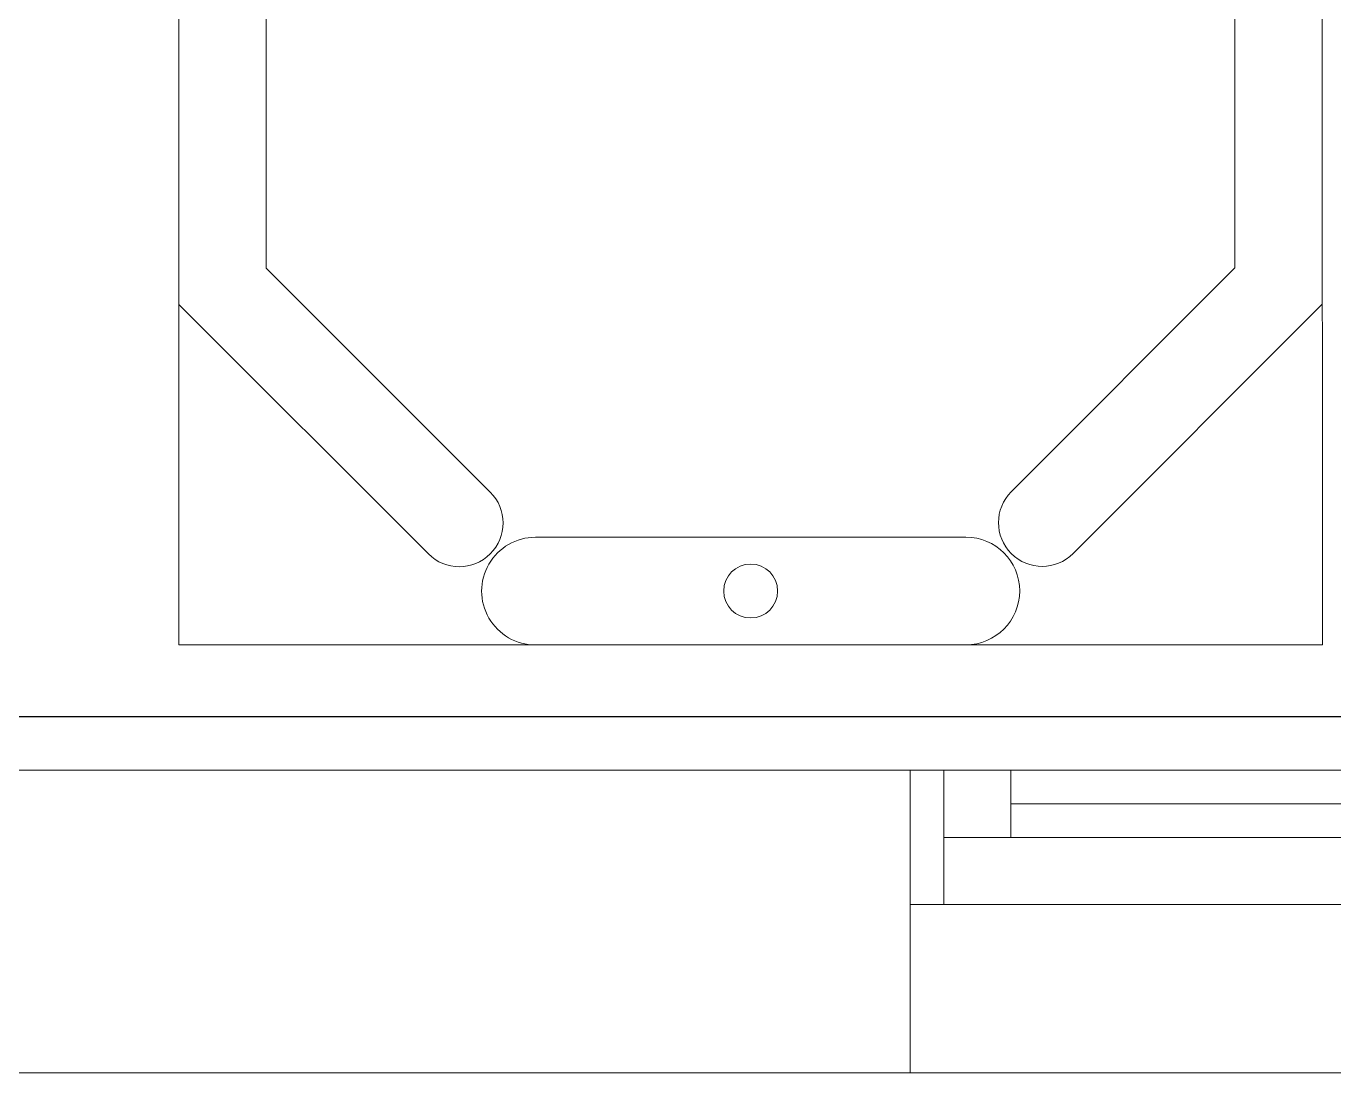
# Model space of a CAD drawing. Header units: metres. Extents: x -18745 to 220762, y -1579758 to -1356048.
# Drawn here: x 145995 to 146967, y -1411753 to -1410975 of the extents above; entities that cross this region are included whole.
import ezdxf

# ---------------------------------------------------------------- set-up
doc = ezdxf.new("R2010")
doc.units = ezdxf.units.M
doc.layers.get('0').update_dxf_attribs({"lineweight": 0})
for name, color, linetype, lineweight in [('A-100 - Copy$0$Aluminum', 8, 'Continuous', 0), ('A-100 - Copy$0$Medical Equipment and Furniture', 8, 'Continuous', 0), ('A-100 - Copy$0$Medical Equipment and Furniture1', 8, 'Continuous', 5), ('A-100 - Copy$0$Proj', 8, 'Continuous', 0), ('A-100 - Copy$0$Walls', 8, 'Continuous', 0)]:
    doc.layers.add(name, color=color, linetype=linetype, lineweight=lineweight)
doc.layers.add('A-100 - Copy$0$axes', color=8, linetype='Continuous')

# ---------------------------------------------------------------- blocks, each defined once
blk = doc.blocks.new('*X134')
for p, q in [((5, 3), (5, 3)), ((5, 3), (5, 3)), ((5, 3), (5, 3)), ((5, 3), (5, 3)), ((5, 3), (5, 3)), ((5, 3), (5, 3)), ((5, 3), (5, 3)), ((5, 3), (5, 3)), ((5, 3), (5, 3)), ((5, 3), (5, 3)), ((5, 3), (5, 3)), ((5, 3), (5, 3)), ((5, 3), (5, 3)), ((5, 3), (5, 3)), ((5, 3), (5, 3)), ((5, 3), (5, 3)), ((5, 3), (5, 3)), ((5, 3), (5, 3)), ((5, 3), (5, 3)), ((5, 3), (5, 3)), ((5, 3), (5, 3)), ((5, 3), (5, 3)), ((5, 3), (5, 3)), ((5, 3), (5, 3)), ((5, 3), (5, 3)), ((5, 3), (5, 3)), ((5, 3), (5, 3)), ((5, 3), (5, 3)), ((5, 3), (5, 3)), ((5, 3), (5, 3)), ((5, 3), (5, 3)), ((5, 3), (5, 3)), ((5, 3), (5, 3)), ((5, 3), (5, 3)), ((5, 3), (5, 3)), ((5, 3), (5, 3)), ((5, 3), (5, 3)), ((5, 3), (5, 3)), ((5, 3), (5, 3)), ((5, 3), (5, 3)), ((5, 3), (5, 3)), ((5, 3), (5, 3)), ((5, 3), (5, 3)), ((5, 3), (5, 3)), ((5, 3), (5, 3)), ((5, 3), (5, 3)), ((5, 3), (5, 3)), ((5, 3), (5, 3)), ((5, 3), (5, 3)), ((5, 3), (5, 3)), ((5, 3), (5, 3)), ((5, 3), (5, 3)), ((5, 3), (5, 3)), ((5, 3), (5, 3)), ((5, 3), (5, 3)), ((5, 3), (5, 3)), ((5, 3), (5, 3)), ((5, 3), (5, 3)), ((5, 3), (5, 3)), ((5, 3), (5, 3)), ((5, 3), (5, 3)), ((5, 3), (5, 3)), ((5, 3), (5, 3)), ((5, 3), (5, 3)), ((5, 3), (5, 3)), ((5, 3), (5, 3)), ((6, 3), (5, 3)), ((5, 3), (5, 3)), ((6, 3), (5, 3)), ((5, 3), (5, 3)), ((6, 3), (5, 3)), ((5, 3), (5, 3)), ((6, 3), (5, 3)), ((5, 3), (5, 3)), ((5, 3), (5, 3)), ((5, 3), (5, 3)), ((5, 3), (5, 3)), ((5, 3), (5, 3)), ((5, 3), (5, 3)), ((5, 3), (5, 3)), ((5, 3), (5, 3)), ((5, 3), (5, 3)), ((5, 3), (5, 3)), ((5, 3), (5, 3)), ((5, 3), (5, 3)), ((5, 3), (5, 3)), ((5, 3), (5, 3)), ((5, 3), (5, 3)), ((5, 3), (5, 3)), ((5, 3), (5, 3)), ((5, 3), (5, 3)), ((5, 3), (5, 3)), ((5, 3), (5, 3)), ((5, 3), (5, 3)), ((5, 3), (5, 3)), ((5, 3), (5, 3)), ((6, 3), (6, 3)), ((6, 3), (6, 3)), ((6, 3), (6, 3)), ((6, 3), (6, 3)), ((6, 3), (6, 3)), ((6, 3), (6, 3)), ((6, 3), (6, 3)), ((6, 3), (6, 3)), ((6, 3), (6, 3)), ((6, 3), (6, 3)), ((6, 3), (6, 3)), ((6, 3), (6, 3)), ((6, 3), (6, 3)), ((6, 3), (6, 3)), ((6, 3), (6, 3)), ((6, 3), (6, 3)), ((6, 3), (6, 3)), ((6, 3), (6, 3)), ((6, 3), (6, 3)), ((6, 3), (6, 3)), ((6, 3), (6, 3)), ((6, 3), (6, 3)), ((6, 3), (6, 3)), ((6, 3), (6, 3)), ((6, 3), (6, 3)), ((6, 3), (6, 3)), ((6, 3), (6, 3)), ((6, 3), (6, 3)), ((6, 3), (6, 3)), ((6, 3), (6, 3)), ((6, 3), (6, 3)), ((6, 3), (6, 3)), ((6, 3), (6, 3)), ((6, 3), (6, 3)), ((6, 3), (6, 3)), ((6, 3), (6, 3)), ((6, 3), (6, 3)), ((6, 3), (6, 3)), ((6, 3), (6, 3)), ((6, 3), (6, 3)), ((6, 3), (6, 3)), ((6, 3), (6, 3)), ((6, 3), (6, 3)), ((6, 3), (6, 3)), ((6, 3), (6, 3)), ((6, 3), (6, 3)), ((6, 3), (6, 3)), ((6, 3), (6, 3)), ((6, 3), (6, 3)), ((6, 3), (6, 3)), ((6, 3), (6, 3)), ((6, 3), (6, 3)), ((6, 3), (6, 3)), ((6, 3), (6, 3)), ((6, 3), (6, 3)), ((6, 3), (6, 3)), ((6, 3), (6, 3)), ((6, 3), (6, 3)), ((6, 3), (6, 3)), ((6, 3), (6, 3)), ((6, 3), (6, 3)), ((6, 3), (6, 3)), ((6, 3), (6, 3)), ((6, 3), (6, 3)), ((6, 3), (6, 3)), ((6, 3), (6, 3)), ((6, 3), (6, 3)), ((6, 3), (6, 3)), ((6, 3), (6, 3)), ((6, 3), (6, 3)), ((6, 3), (6, 3)), ((6, 3), (6, 3)), ((6, 3), (6, 3)), ((6, 3), (6, 3)), ((6, 3), (6, 3)), ((6, 3), (6, 3)), ((6, 3), (6, 3)), ((6, 3), (6, 3)), ((6, 3), (6, 3)), ((6, 3), (6, 3)), ((6, 3), (6, 3)), ((6, 3), (6, 3)), ((6, 3), (6, 3)), ((6, 3), (6, 3)), ((6, 3), (6, 3)), ((6, 3), (6, 3)), ((6, 3), (6, 3)), ((6, 3), (6, 3)), ((6, 3), (6, 3)), ((6, 3), (6, 3)), ((6, 3), (6, 3)), ((6, 3), (6, 3)), ((6, 3), (6, 3)), ((6, 3), (6, 3)), ((6, 3), (6, 3)), ((6, 3), (6, 3)), ((6, 3), (6, 3)), ((6, 3), (6, 3)), ((6, 3), (6, 3)), ((6, 3), (6, 3)), ((6, 3), (6, 3)), ((6, 3), (6, 3)), ((6, 3), (6, 3)), ((6, 3), (6, 3)), ((6, 3), (6, 3)), ((6, 3), (6, 3)), ((6, 3), (6, 3)), ((6, 3), (6, 3)), ((6, 3), (6, 3)), ((6, 3), (6, 3)), ((6, 3), (6, 3)), ((6, 3), (6, 3)), ((6, 3), (6, 3)), ((6, 3), (6, 3)), ((6, 3), (6, 3)), ((6, 3), (6, 3)), ((6, 3), (6, 3)), ((6, 3), (6, 3)), ((6, 3), (6, 3)), ((6, 3), (6, 3)), ((6, 3), (6, 3)), ((6, 3), (6, 3)), ((6, 3), (6, 3)), ((6, 3), (6, 3)), ((6, 3), (6, 3)), ((6, 3), (6, 3)), ((6, 3), (6, 3)), ((6, 3), (6, 3)), ((6, 3), (6, 3)), ((6, 3), (6, 3)), ((6, 3), (6, 3)), ((6, 3), (6, 3)), ((6, 3), (6, 3)), ((6, 3), (6, 3)), ((6, 3), (6, 3)), ((6, 3), (6, 3)), ((6, 3), (6, 3)), ((6, 3), (6, 3)), ((6, 3), (6, 3)), ((6, 3), (6, 3)), ((6, 3), (6, 3)), ((6, 3), (6, 3)), ((6, 3), (6, 3)), ((6, 3), (6, 3)), ((6, 3), (6, 3)), ((6, 3), (6, 3)), ((6, 3), (6, 3)), ((6, 3), (6, 3)), ((6, 3), (6, 3)), ((6, 3), (6, 3)), ((6, 3), (6, 3)), ((6, 3), (6, 3)), ((6, 3), (6, 3)), ((6, 3), (6, 3)), ((6, 3), (6, 3)), ((6, 3), (6, 3)), ((6, 3), (6, 3)), ((6, 3), (6, 3)), ((6, 3), (6, 3)), ((6, 3), (6, 3)), ((6, 3), (6, 3)), ((6, 3), (6, 3)), ((6, 3), (6, 3)), ((6, 3), (6, 3)), ((6, 3), (6, 3)), ((6, 3), (6, 3)), ((6, 3), (6, 3)), ((6, 3), (6, 3)), ((6, 3), (6, 3)), ((6, 3), (6, 3)), ((6, 3), (6, 3)), ((6, 3), (6, 3)), ((6, 3), (6, 3)), ((6, 3), (6, 3)), ((6, 3), (6, 3)), ((6, 3), (6, 3)), ((6, 3), (6, 3)), ((6, 3), (6, 3)), ((6, 3), (6, 3)), ((6, 3), (6, 3)), ((6, 3), (6, 3)), ((6, 3), (6, 3)), ((6, 3), (6, 3)), ((6, 3), (6, 3)), ((6, 3), (6, 3)), ((6, 3), (6, 3)), ((6, 3), (6, 3)), ((6, 3), (6, 3)), ((6, 3), (6, 3)), ((6, 3), (6, 3)), ((6, 3), (6, 3)), ((6, 3), (6, 3)), ((6, 3), (6, 3)), ((6, 3), (6, 3)), ((6, 3), (6, 3)), ((6, 3), (6, 3)), ((6, 3), (6, 3)), ((6, 3), (6, 3)), ((6, 3), (6, 3)), ((6, 3), (6, 3)), ((6, 3), (6, 3)), ((6, 3), (6, 3)), ((6, 3), (6, 3)), ((6, 3), (6, 3)), ((6, 3), (5, 3)), ((6, 3), (5, 3)), ((6, 3), (5, 3)), ((6, 3), (5, 3)), ((6, 3), (5, 3)), ((6, 3), (6, 3)), ((6, 3), (6, 3)), ((6, 3), (6, 3)), ((6, 3), (6, 3)), ((6, 3), (6, 3)), ((6, 3), (6, 3)), ((6, 3), (6, 3)), ((6, 3), (6, 3)), ((6, 3), (6, 3)), ((6, 3), (6, 3)), ((6, 3), (6, 3)), ((6, 3), (6, 3)), ((6, 3), (6, 3)), ((6, 3), (6, 3)), ((6, 3), (6, 3)), ((6, 3), (6, 3)), ((6, 3), (6, 3)), ((6, 3), (6, 3)), ((6, 3), (6, 3)), ((6, 3), (6, 3)), ((6, 3), (6, 3)), ((6, 3), (6, 3)), ((6, 3), (6, 3)), ((6, 3), (6, 3)), ((6, 3), (6, 3)), ((6, 3), (6, 3)), ((6, 3), (6, 3)), ((6, 3), (6, 3)), ((6, 3), (6, 3)), ((6, 3), (6, 3)), ((6, 3), (6, 3)), ((6, 3), (6, 3)), ((6, 3), (6, 3)), ((6, 3), (6, 3)), ((6, 3), (6, 3)), ((6, 3), (6, 3)), ((6, 3), (6, 3)), ((6, 3), (6, 3)), ((6, 3), (6, 3)), ((6, 3), (6, 3)), ((6, 3), (6, 3)), ((6, 3), (6, 3)), ((6, 3), (6, 3)), ((6, 3), (6, 3)), ((6, 3), (6, 3)), ((6, 3), (6, 3)), ((6, 3), (6, 3)), ((6, 3), (6, 3)), ((6, 3), (6, 3)), ((6, 3), (6, 3)), ((6, 3), (6, 3)), ((6, 3), (6, 3)), ((6, 3), (6, 3)), ((6, 3), (6, 3)), ((6, 3), (6, 3)), ((6, 3), (6, 3)), ((6, 3), (6, 3)), ((6, 3), (6, 3)), ((6, 3), (6, 3)), ((6, 3), (6, 3)), ((6, 3), (6, 3)), ((6, 3), (6, 3)), ((6, 3), (6, 3)), ((6, 3), (6, 3)), ((6, 3), (6, 3)), ((6, 3), (6, 3)), ((6, 3), (6, 3)), ((6, 3), (6, 3)), ((6, 3), (6, 3)), ((6, 3), (6, 3)), ((6, 3), (6, 3)), ((6, 3), (6, 3)), ((6, 3), (6, 3)), ((6, 3), (6, 3)), ((6, 3), (6, 3)), ((6, 3), (6, 3)), ((6, 3), (6, 3)), ((6, 3), (6, 3)), ((6, 3), (6, 3)), ((6, 3), (6, 3)), ((6, 3), (6, 3)), ((6, 3), (6, 3)), ((6, 3), (6, 3)), ((6, 3), (6, 3)), ((6, 3), (6, 3)), ((6, 3), (6, 3)), ((6, 3), (6, 3)), ((6, 3), (6, 3)), ((6, 3), (6, 3)), ((6, 3), (6, 3)), ((6, 3), (6, 3)), ((6, 3), (6, 3)), ((6, 3), (6, 3)), ((6, 3), (6, 3)), ((6, 3), (6, 3)), ((6, 3), (6, 3)), ((6, 3), (6, 3)), ((6, 3), (6, 3)), ((6, 3), (6, 3)), ((6, 3), (6, 3)), ((6, 3), (6, 3)), ((6, 3), (6, 3)), ((6, 3), (6, 3)), ((6, 3), (6, 3)), ((6, 3), (6, 3)), ((6, 3), (6, 3)), ((6, 3), (6, 3)), ((6, 3), (6, 3)), ((6, 3), (6, 3)), ((6, 3), (6, 3)), ((6, 3), (6, 3)), ((6, 3), (6, 3)), ((6, 3), (6, 3)), ((6, 3), (6, 3)), ((6, 3), (6, 3)), ((6, 3), (6, 3)), ((6, 3), (6, 3)), ((6, 3), (6, 3)), ((6, 3), (6, 3)), ((6, 3), (6, 3)), ((6, 3), (6, 3)), ((6, 3), (6, 3)), ((6, 3), (6, 3)), ((6, 3), (6, 3)), ((6, 3), (6, 3)), ((6, 3), (6, 3)), ((6, 3), (6, 3)), ((6, 3), (6, 3)), ((6, 3), (6, 3)), ((6, 3), (6, 3)), ((6, 3), (6, 3)), ((6, 3), (6, 3)), ((6, 3), (6, 3)), ((6, 3), (6, 3)), ((6, 3), (6, 3)), ((6, 3), (6, 3)), ((6, 3), (6, 3)), ((6, 3), (6, 3)), ((6, 3), (6, 3)), ((6, 3), (6, 3)), ((6, 3), (6, 3)), ((6, 3), (6, 3)), ((6, 3), (6, 3)), ((6, 3), (6, 3)), ((6, 3), (6, 3)), ((6, 3), (6, 3)), ((6, 3), (6, 3)), ((6, 3), (6, 3)), ((6, 3), (6, 3)), ((6, 3), (6, 3)), ((6, 3), (6, 3)), ((6, 3), (6, 3)), ((6, 3), (6, 3)), ((6, 3), (6, 3)), ((6, 3), (6, 3)), ((6, 3), (6, 3)), ((6, 3), (6, 3)), ((6, 3), (6, 3)), ((6, 3), (6, 3)), ((6, 3), (6, 3)), ((6, 3), (6, 3)), ((6, 3), (6, 3)), ((6, 3), (6, 3)), ((6, 3), (6, 3)), ((6, 3), (6, 3)), ((6, 3), (6, 3)), ((6, 3), (6, 3)), ((6, 3), (6, 3)), ((6, 3), (6, 3)), ((6, 3), (6, 3)), ((6, 3), (6, 3)), ((6, 3), (6, 3)), ((6, 3), (6, 3)), ((6, 3), (6, 3)), ((6, 3), (6, 3)), ((6, 3), (6, 3)), ((6, 3), (6, 3)), ((6, 3), (6, 3)), ((6, 3), (6, 3)), ((6, 3), (6, 3)), ((6, 3), (6, 3)), ((6, 3), (6, 3)), ((6, 3), (6, 3)), ((6, 3), (6, 3)), ((6, 3), (6, 3)), ((6, 3), (6, 3)), ((6, 3), (6, 3)), ((6, 3), (6, 3)), ((6, 3), (6, 3)), ((6, 3), (6, 3)), ((6, 3), (6, 3)), ((6, 3), (6, 3)), ((6, 3), (6, 3)), ((6, 3), (6, 3)), ((6, 3), (6, 3)), ((6, 3), (6, 3)), ((6, 3), (6, 3)), ((6, 3), (6, 3)), ((6, 3), (6, 3)), ((6, 3), (6, 3)), ((6, 3), (6, 3)), ((6, 3), (6, 3)), ((6, 3), (6, 3)), ((6, 3), (6, 3)), ((6, 3), (6, 3)), ((6, 3), (6, 3)), ((6, 3), (6, 3)), ((6, 3), (6, 3)), ((6, 3), (6, 3)), ((6, 3), (6, 3)), ((6, 3), (6, 3)), ((6, 3), (6, 3)), ((6, 3), (6, 3)), ((6, 3), (6, 3)), ((6, 3), (6, 3)), ((6, 3), (6, 3)), ((6, 3), (6, 3)), ((6, 3), (6, 3)), ((6, 3), (6, 3)), ((6, 3), (6, 3)), ((6, 3), (6, 3)), ((6, 3), (6, 3)), ((6, 3), (6, 3)), ((6, 3), (6, 3)), ((6, 3), (6, 3)), ((6, 3), (6, 3)), ((6, 3), (6, 3)), ((6, 3), (6, 3)), ((6, 3), (6, 3)), ((6, 3), (6, 3)), ((6, 3), (6, 3)), ((6, 3), (6, 3)), ((6, 3), (6, 3)), ((6, 3), (6, 3)), ((6, 3), (6, 3)), ((6, 3), (6, 3)), ((6, 3), (6, 3)), ((6, 3), (6, 3)), ((6, 3), (6, 3)), ((6, 3), (6, 3)), ((6, 3), (6, 3)), ((6, 3), (6, 3)), ((6, 3), (6, 3)), ((6, 3), (6, 3)), ((6, 3), (6, 3)), ((6, 3), (6, 3)), ((6, 3), (6, 3)), ((6, 3), (6, 3)), ((6, 3), (6, 3)), ((6, 3), (6, 3)), ((6, 3), (6, 3)), ((6, 3), (6, 3)), ((6, 3), (6, 3)), ((6, 3), (6, 3)), ((6, 3), (6, 3)), ((6, 3), (6, 3)), ((6, 3), (6, 3)), ((6, 3), (6, 3)), ((6, 3), (6, 3)), ((6, 3), (6, 3)), ((6, 3), (6, 3)), ((6, 3), (6, 3)), ((6, 3), (6, 3)), ((6, 3), (6, 3)), ((6, 3), (6, 3)), ((6, 3), (6, 3)), ((6, 3), (6, 3)), ((6, 3), (6, 3)), ((6, 3), (6, 3)), ((6, 3), (6, 3)), ((6, 3), (6, 3)), ((6, 3), (6, 3)), ((6, 3), (6, 3)), ((6, 3), (6, 3)), ((6, 3), (6, 3)), ((6, 3), (6, 3)), ((6, 3), (6, 3)), ((6, 3), (6, 3)), ((6, 3), (6, 3)), ((6, 3), (6, 3)), ((6, 3), (6, 3)), ((6, 3), (6, 3)), ((6, 3), (6, 3)), ((6, 3), (6, 3)), ((6, 3), (6, 3)), ((6, 3), (6, 3)), ((6, 3), (6, 3)), ((6, 3), (6, 3)), ((6, 3), (6, 3)), ((6, 3), (6, 3)), ((6, 3), (6, 3)), ((6, 3), (6, 3)), ((6, 3), (6, 3)), ((6, 3), (6, 3)), ((6, 3), (6, 3)), ((6, 3), (6, 3)), ((6, 3), (6, 3)), ((6, 3), (6, 3)), ((6, 3), (6, 3)), ((6, 3), (6, 3)), ((6, 3), (6, 3)), ((6, 3), (6, 3)), ((6, 3), (6, 3)), ((6, 3), (6, 3)), ((6, 3), (6, 3)), ((6, 3), (6, 3)), ((6, 3), (6, 3)), ((6, 3), (6, 3)), ((6, 3), (6, 3)), ((6, 3), (6, 3)), ((6, 3), (6, 3)), ((6, 3), (6, 3)), ((6, 3), (6, 3)), ((6, 3), (6, 3)), ((6, 3), (6, 3)), ((6, 3), (6, 3)), ((6, 3), (6, 3))]:
    blk.add_line(p, q)
blk = doc.blocks.new('*X135')
for p, q in [((13, 1), (13, 1)), ((13, 1), (13, 1)), ((13, 1), (13, 1)), ((13, 1), (13, 1)), ((13, 1), (13, 1)), ((13, 1), (13, 1)), ((13, 1), (13, 1)), ((13, 1), (13, 1)), ((13, 1), (13, 1)), ((13, 1), (13, 1)), ((13, 1), (13, 1)), ((13, 1), (13, 1)), ((13, 1), (13, 1)), ((13, 1), (13, 1)), ((13, 1), (13, 1)), ((13, 1), (14, 1)), ((13, 1), (14, 1)), ((13, 1), (14, 1)), ((13, 1), (13, 1)), ((13, 1), (13, 1)), ((13, 1), (13, 1)), ((13, 1), (13, 1)), ((13, 1), (13, 1)), ((13, 1), (13, 1)), ((13, 1), (13, 1)), ((13, 1), (13, 1)), ((13, 1), (13, 1)), ((13, 1), (13, 1)), ((13, 1), (13, 1)), ((13, 1), (13, 1)), ((13, 1), (13, 1)), ((13, 1), (13, 1)), ((13, 1), (13, 1)), ((13, 1), (13, 1)), ((13, 1), (13, 1)), ((13, 1), (13, 1)), ((13, 1), (13, 1)), ((13, 1), (13, 1)), ((13, 1), (13, 1)), ((13, 1), (13, 1)), ((13, 1), (13, 1)), ((13, 1), (13, 1)), ((13, 1), (13, 1)), ((13, 1), (13, 1)), ((13, 1), (13, 1)), ((13, 1), (13, 1)), ((13, 1), (13, 1)), ((13, 1), (13, 1)), ((13, 1), (13, 1)), ((13, 1), (13, 1)), ((13, 1), (13, 1)), ((13, 1), (13, 1)), ((13, 1), (13, 1)), ((13, 1), (13, 1)), ((13, 1), (13, 1)), ((13, 1), (13, 1)), ((13, 1), (13, 1)), ((13, 1), (13, 1)), ((13, 1), (13, 1)), ((13, 1), (13, 1)), ((13, 1), (13, 1)), ((13, 1), (13, 1)), ((13, 1), (13, 1)), ((13, 1), (13, 1)), ((13, 1), (13, 1)), ((13, 1), (13, 1)), ((13, 1), (13, 1)), ((13, 1), (13, 1)), ((13, 1), (13, 1)), ((13, 1), (13, 1)), ((13, 1), (13, 1)), ((13, 1), (13, 1)), ((13, 1), (13, 1)), ((13, 1), (13, 1)), ((13, 1), (13, 1)), ((13, 1), (13, 1)), ((13, 1), (13, 1)), ((13, 1), (13, 1)), ((13, 1), (13, 1)), ((13, 1), (13, 1)), ((13, 1), (13, 1)), ((13, 1), (13, 1)), ((13, 1), (13, 1)), ((13, 1), (13, 1)), ((13, 1), (13, 1)), ((13, 1), (13, 1)), ((13, 1), (13, 1)), ((13, 1), (13, 1)), ((13, 1), (13, 1)), ((13, 1), (13, 1)), ((13, 1), (13, 1)), ((13, 1), (13, 1)), ((13, 1), (13, 1)), ((13, 1), (13, 1)), ((13, 1), (13, 1)), ((13, 1), (13, 1)), ((13, 1), (13, 1)), ((13, 1), (13, 1)), ((13, 1), (13, 1)), ((13, 1), (13, 1)), ((13, 1), (13, 1)), ((13, 1), (13, 1)), ((13, 1), (13, 1)), ((13, 1), (13, 1)), ((13, 1), (13, 1)), ((13, 1), (13, 1)), ((13, 1), (13, 1)), ((13, 1), (13, 1)), ((13, 1), (13, 1)), ((13, 1), (13, 1)), ((13, 1), (13, 1)), ((13, 1), (13, 1)), ((13, 1), (13, 1)), ((13, 1), (13, 1)), ((13, 1), (13, 1)), ((13, 1), (13, 1)), ((13, 1), (13, 1)), ((13, 1), (13, 1)), ((13, 1), (13, 1)), ((13, 1), (13, 1)), ((13, 1), (13, 1)), ((13, 1), (13, 1)), ((13, 1), (13, 1)), ((13, 1), (14, 1)), ((13, 0), (13, 0)), ((13, 0), (13, 0)), ((13, 0), (13, 0)), ((13, 0), (13, 0)), ((13, 0), (13, 0)), ((13, 0), (13, 0)), ((13, 0), (13, 0)), ((13, 0), (13, 0)), ((13, 0), (13, 0)), ((13, 0), (13, 0)), ((13, 0), (13, 0)), ((13, 0), (13, 0)), ((13, 0), (13, 0)), ((13, 0), (13, 0)), ((13, 0), (13, 0)), ((13, 0), (13, 0)), ((13, 0), (13, 0)), ((13, 0), (13, 0)), ((13, 0), (13, 0)), ((13, 0), (13, 0)), ((13, 0), (13, 0)), ((13, 0), (13, 0)), ((13, 0), (13, 0)), ((13, 0), (13, 0)), ((13, 0), (13, 0)), ((13, 0), (13, 0)), ((13, 0), (13, 0)), ((13, 0), (13, 0)), ((13, 0), (13, 0)), ((13, 0), (13, 0)), ((13, 0), (13, 0)), ((13, 0), (13, 0)), ((13, 0), (13, 0)), ((13, 0), (13, 0)), ((13, 0), (13, 0)), ((13, 0), (13, 0)), ((13, 0), (13, 0)), ((13, 0), (13, 0)), ((13, 0), (13, 0)), ((13, 0), (13, 0)), ((13, 0), (13, 0)), ((13, 0), (13, 0)), ((13, 0), (13, 0)), ((13, 0), (13, 0)), ((13, 0), (13, 0)), ((13, 0), (13, 0)), ((13, 0), (13, 0)), ((13, 0), (13, 0)), ((13, 0), (14, 0)), ((13, 0), (14, 0)), ((13, 0), (13, 0)), ((13, 0), (14, 0)), ((14, 1), (14, 1)), ((14, 1), (14, 1)), ((14, 1), (14, 1)), ((14, 1), (14, 1)), ((14, 1), (14, 1)), ((14, 1), (14, 1)), ((14, 1), (14, 1)), ((14, 1), (14, 1)), ((14, 1), (14, 1)), ((14, 1), (14, 1)), ((14, 1), (14, 1)), ((14, 1), (14, 1)), ((14, 1), (14, 1)), ((14, 1), (14, 1)), ((14, 1), (14, 1)), ((14, 1), (14, 1)), ((14, 1), (14, 1)), ((14, 1), (14, 1)), ((14, 1), (14, 1)), ((14, 1), (14, 1)), ((14, 1), (14, 1)), ((14, 1), (14, 1)), ((14, 1), (14, 1)), ((14, 1), (14, 1)), ((14, 1), (14, 1)), ((14, 1), (14, 1)), ((14, 1), (14, 1)), ((14, 1), (14, 1)), ((14, 1), (14, 1)), ((14, 1), (14, 1)), ((14, 1), (14, 1)), ((14, 1), (14, 1)), ((14, 1), (14, 1)), ((14, 1), (14, 1)), ((14, 1), (14, 1)), ((14, 1), (14, 1)), ((14, 1), (14, 1)), ((14, 1), (14, 1)), ((14, 1), (14, 1)), ((14, 1), (14, 1)), ((14, 1), (14, 1)), ((14, 1), (14, 1)), ((14, 1), (14, 1)), ((14, 1), (14, 1)), ((14, 1), (14, 1)), ((14, 1), (14, 1)), ((14, 1), (14, 1)), ((14, 1), (14, 1)), ((14, 1), (14, 1)), ((14, 1), (14, 1)), ((14, 1), (14, 1)), ((14, 1), (14, 1)), ((14, 1), (14, 1)), ((14, 1), (14, 1)), ((14, 1), (14, 1)), ((14, 1), (14, 1)), ((14, 1), (14, 1)), ((14, 1), (14, 1)), ((14, 1), (14, 1)), ((14, 1), (14, 1)), ((14, 1), (14, 1)), ((14, 1), (14, 1)), ((14, 1), (14, 1)), ((14, 1), (14, 1)), ((14, 1), (14, 1)), ((14, 1), (14, 1)), ((14, 1), (14, 1)), ((14, 1), (14, 1)), ((14, 1), (14, 1)), ((14, 1), (14, 1)), ((14, 1), (14, 1)), ((14, 1), (14, 1)), ((14, 1), (14, 1)), ((14, 1), (14, 1)), ((14, 1), (14, 1)), ((14, 1), (14, 1)), ((14, 1), (14, 1)), ((14, 1), (14, 1)), ((14, 1), (14, 1)), ((14, 1), (14, 1)), ((14, 1), (14, 1)), ((14, 1), (14, 1)), ((14, 1), (14, 1)), ((14, 1), (14, 1)), ((14, 1), (14, 1)), ((14, 1), (14, 1)), ((14, 1), (14, 1)), ((14, 1), (14, 1)), ((14, 1), (14, 1)), ((14, 1), (14, 1)), ((14, 1), (14, 1)), ((14, 1), (14, 1)), ((14, 1), (14, 1)), ((14, 1), (14, 1)), ((14, 0), (14, 0)), ((14, 0), (14, 0)), ((14, 0), (14, 0)), ((14, 0), (14, 0)), ((14, 0), (14, 0)), ((14, 0), (14, 0)), ((14, 0), (14, 0)), ((14, 0), (14, 0)), ((14, 0), (14, 0)), ((14, 0), (14, 0)), ((14, 0), (14, 0)), ((14, 0), (14, 0)), ((14, 0), (14, 0)), ((14, 0), (14, 0)), ((14, 0), (14, 0)), ((14, 0), (14, 0)), ((14, 0), (14, 0)), ((14, 0), (14, 0)), ((14, 0), (14, 0)), ((14, 0), (14, 0)), ((14, 0), (14, 0)), ((14, 0), (14, 0)), ((14, 0), (14, 0)), ((14, 0), (14, 0)), ((14, 0), (14, 0)), ((14, 0), (14, 0)), ((14, 0), (14, 0)), ((14, 0), (14, 0)), ((14, 0), (14, 0)), ((14, 0), (14, 0)), ((14, 0), (14, 0)), ((14, 0), (14, 0)), ((14, 0), (14, 0)), ((14, 0), (14, 0)), ((14, 0), (14, 0)), ((14, 0), (14, 0)), ((14, 0), (14, 0)), ((14, 0), (14, 0)), ((14, 0), (14, 0)), ((14, 0), (14, 0)), ((14, 0), (14, 0)), ((14, 0), (14, 0)), ((14, 0), (14, 0)), ((14, 0), (14, 0)), ((14, 0), (14, 0)), ((14, 0), (14, 0)), ((14, 0), (14, 0)), ((14, 0), (14, 0)), ((13, 0), (13, 0)), ((13, 0), (14, 0)), ((13, 0), (13, 0)), ((13, 0), (14, 0)), ((13, 0), (13, 0)), ((13, 0), (14, 0)), ((13, 0), (13, 0)), ((13, 0), (13, 0)), ((13, 0), (13, 0)), ((13, 0), (13, 0)), ((13, 0), (14, 0)), ((13, 0), (13, 0)), ((13, 0), (14, 0)), ((13, 0), (13, 0)), ((13, 0), (14, 0)), ((13, 0), (13, 0)), ((13, 0), (14, 0)), ((13, 0), (13, 0)), ((13, 0), (14, 0)), ((13, 0), (13, 0)), ((13, 0), (14, 0)), ((13, 0), (13, 0)), ((13, 0), (14, 0)), ((13, 0), (13, 0)), ((13, 0), (13, 0)), ((13, 0), (13, 0)), ((13, 0), (14, 0)), ((13, 0), (13, 0)), ((13, 0), (14, 0)), ((13, 0), (13, 0)), ((13, 0), (14, 0)), ((13, 0), (13, 0)), ((13, 0), (14, 0)), ((13, 0), (13, 0)), ((13, 0), (13, 0)), ((13, 0), (13, 0)), ((13, 0), (13, 0)), ((13, 0), (13, 0)), ((13, 0), (13, 0)), ((13, 0), (13, 0)), ((13, 0), (13, 0)), ((13, 0), (13, 0)), ((13, 0), (13, 0)), ((13, 0), (13, 0)), ((13, 0), (13, 0)), ((13, 0), (13, 0)), ((13, 0), (13, 0)), ((13, 0), (13, 0)), ((13, 0), (13, 0)), ((13, 0), (13, 0)), ((13, 0), (13, 0)), ((13, 0), (13, 0)), ((13, 0), (13, 0)), ((13, 0), (13, 0)), ((13, 0), (13, 0)), ((13, 0), (13, 0)), ((13, 0), (13, 0)), ((13, 0), (13, 0)), ((13, 0), (13, 0)), ((13, 0), (13, 0)), ((13, 0), (13, 0)), ((13, 0), (13, 0)), ((13, 0), (13, 0)), ((13, 0), (13, 0)), ((13, -1), (13, -1)), ((13, -1), (13, -1)), ((13, -1), (13, -1)), ((13, -1), (13, -1)), ((13, -1), (13, -1)), ((13, -1), (14, -1)), ((13, -1), (13, -1)), ((14, 0), (14, 0)), ((14, 0), (14, 0)), ((14, 0), (14, 0)), ((14, 0), (14, 0)), ((14, 0), (14, 0)), ((14, 0), (14, 0)), ((14, 0), (14, 0)), ((14, 0), (14, 0)), ((14, 0), (14, 0)), ((14, 0), (14, 0)), ((14, 0), (14, 0)), ((14, 0), (14, 0)), ((14, 0), (14, 0)), ((14, 0), (14, 0)), ((14, 0), (14, 0)), ((13, 0), (14, 0)), ((14, 0), (14, 0)), ((14, 0), (14, 0)), ((14, 0), (14, 0)), ((14, 0), (14, 0)), ((14, 0), (14, 0)), ((14, 0), (14, 0)), ((14, 0), (14, 0)), ((14, 0), (14, 0)), ((14, 0), (14, 0)), ((14, 0), (14, 0)), ((14, 0), (14, 0)), ((14, 0), (14, 0)), ((14, 0), (14, 0)), ((14, 0), (14, 0)), ((14, 0), (14, 0)), ((14, 0), (14, 0)), ((14, 0), (14, 0)), ((14, 0), (14, 0)), ((14, 0), (14, 0)), ((14, 0), (14, 0)), ((14, 0), (14, 0)), ((14, 0), (14, 0)), ((14, 0), (14, 0)), ((14, 0), (14, 0)), ((14, 0), (14, 0)), ((14, 0), (14, 0)), ((14, 0), (14, 0)), ((14, 0), (14, 0)), ((14, 0), (14, 0)), ((14, 0), (14, 0)), ((14, 0), (14, 0)), ((14, 0), (14, 0)), ((14, 0), (14, 0)), ((14, 0), (14, 0)), ((14, -1), (14, -1)), ((14, -1), (14, -1)), ((14, -1), (14, -1)), ((14, -1), (14, -1)), ((14, -1), (14, -1))]:
    blk.add_line(p, q)
blk = doc.blocks.new('A-100 - Copy$0$HF16786E-P')
at = {"layer": 'A-100 - Copy$0$Medical Equipment and Furniture1'}
for p, q in [((0, 0.425), (-2.14, 0.425)), ((-0.25308, 0.425), (-0.06779, 0.23971)), ((0, -0.425), (0, 0.425)), ((-0.28, 0.36), (-1.86, 0.36)), ((-0.28, 0.36), (-0.11375, 0.19375)), ((-0.08, -0.16), (-0.08, 0.16)), ((-0.1136, -0.1936), (-0.28, -0.36)), ((-0.06763, -0.23956), (-0.25308, -0.425)), ((-1.86, -0.36), (-0.28, -0.36)), ((-2.14, -0.425), (0, -0.425))]:
    blk.add_line(p, q, dxfattribs=at)
for points in [[(0, 0.425), (0, 0.425), (0, 0.425), (0, 0.425), (0, 0.425), (0, 0.425), (0, 0.425), (0, 0.425), (0, 0.425), (0, 0.425), (0, 0.425), (0, 0.425), (0, 0.425), (0, 0.425), (0, 0.425), (0, 0.425), (0, 0.425), (0, 0.425), (0, 0.425), (0, 0.425), (0, 0.425), (0, 0.425), (0, 0.425), (0, 0.425), (0, 0.425), (0, 0.425), (0, 0.425), (0, 0.425), (0, 0.425), (0, 0.425), (0, 0.425), (0, 0.425), (0, 0.425), (0, 0.425), (0, 0.425), (0, 0.425), (0, 0.425), (0, 0.425), (0, 0.425), (0, 0.425), (0, 0.425), (0, 0.425), (0, 0.425), (0, 0.425), (0, 0.425), (0, 0.425), (0, 0.425), (0, 0.425), (0, 0.425), (0, 0.425), (0, 0.425), (0, 0.425), (0, 0.425), (0, 0.425), (0, 0.425), (0, 0.425), (0, 0.425), (0, 0.425), (0, 0.425), (0, 0.425), (0, 0.425), (0, 0.425), (0, 0.425), (0, 0.425), (0, 0.425), (0, 0.425), (0, 0.425), (0, 0.425), (0, 0.425), (0, 0.425), (0, 0.425), (0, 0.425), (0, 0.425), (0, 0.425), (0, 0.425), (0, 0.425), (0, 0.425), (0, 0.425), (0, 0.425), (0, 0.425), (0, 0.425), (0, 0.425), (0, 0.425), (0, 0.425), (0, 0.425), (0, 0.425), (0, 0.425), (0, 0.425), (0, 0.425), (0, 0.425), (0, 0.425), (0, 0.425), (0, 0.425), (0, 0.425), (0, 0.425), (0, 0.425), (0, 0.425), (0, 0.425), (0, 0.425), (0, 0.425), (0, 0.425), (0, 0.425), (0, 0.425), (0, 0.425), (0, 0.425), (0, 0.425), (0, 0.425), (0, 0.425), (0, 0.425), (0, 0.425), (0, 0.425), (0, 0.425), (0, 0.425), (0, 0.425), (0, 0.425), (0, 0.425), (0, 0.425), (0, 0.425), (0, 0.425), (0, 0.425), (0, 0.425), (0, 0.425), (0, 0.425), (0, 0.425), (0, 0.425), (0, 0.425), (0, 0.425), (0, 0.425), (0, 0.425), (0, 0.425), (0, 0.425), (0, 0.425), (0, 0.425), (0, 0.425), (0, 0.425), (0, 0.425), (0, 0.425), (0, 0.425), (0, 0.425), (0, 0.425), (0, 0.425), (0, 0.425), (0, 0.425), (0, 0.425), (0, 0.425), (0, 0.425), (0, 0.425), (0, 0.425), (0, 0.425), (0, 0.425), (0, 0.425), (0, 0.425), (0, 0.425), (0, 0.425), (0, 0.425), (0, 0.425), (0, 0.425), (0, 0.425), (0, 0.425), (0, 0.425), (0, 0.425), (0, 0.425), (0, 0.425), (0, 0.425), (0, 0.425), (0, 0.425), (0, 0.425), (0, 0.425), (0, 0.425), (0, 0.425), (0, 0.425), (0, 0.425), (0, 0.425), (0, 0.425), (0, 0.425), (0, 0.425), (0, 0.425), (0, 0.425), (0, 0.425), (0, 0.425), (0, 0.425), (0, 0.425), (0, 0.425), (0, 0.425), (0, 0.425), (0, 0.425), (0, 0.425), (0, 0.425), (0, 0.425), (0, 0.425), (0, 0.425), (0, 0.425), (0, 0.425), (0, 0.425), (0, 0.425), (0, 0.425), (0, 0.425), (0, 0.425), (0, 0.425), (0, 0.425), (0, 0.425), (0, 0.425), (0, 0.425), (0, 0.425), (0, 0.425), (0, 0.425), (0, 0.425), (0, 0.425), (0, 0.425), (0, 0.425), (0, 0.425), (0, 0.425), (0, 0.425), (0, 0.425), (0, 0.425), (0, 0.425), (0, 0.425), (0, 0.425), (0, 0.425)], [(0, 0.425), (0, 0.425), (0, 0.425), (0, 0.425), (0, 0.425), (0, 0.425), (0, 0.425), (0, 0.425), (0, 0.425), (0, 0.425), (0, 0.425), (0, 0.425), (0, 0.425), (0, 0.425), (0, 0.425), (0, 0.425), (0, 0.425), (0, 0.425), (0, 0.425), (0, 0.425), (0, 0.425), (0, 0.425), (0, 0.425), (0, 0.425), (0, 0.425), (0, 0.425), (0, 0.425), (0, 0.425), (0, 0.425), (0, 0.425), (0, 0.425), (0, 0.425), (0, 0.425), (0, 0.425), (0, 0.425), (0, 0.425), (0, 0.425), (0, 0.425), (0, 0.425), (0, 0.425), (0, 0.425), (0, 0.425), (0, 0.425), (0, 0.425), (0, 0.425), (0, 0.425), (0, 0.425), (0, 0.425), (0, 0.425), (0, 0.425), (0, 0.425), (0, 0.425), (0, 0.425), (0, 0.425), (0, 0.425), (0, 0.425), (0, 0.425), (0, 0.425), (0, 0.425), (0, 0.425), (0, 0.425), (0, 0.425), (0, 0.425), (0, 0.425), (0, 0.425), (0, 0.425), (0, 0.425), (0, 0.425), (0, 0.425), (0, 0.425), (0, 0.425), (0, 0.425), (0, 0.425), (0, 0.425), (0, 0.425), (0, 0.425), (0, 0.425), (0, 0.425), (0, 0.425), (0, 0.425), (0, 0.425), (0, 0.425), (0, 0.425), (0, 0.425), (0, 0.425), (0, 0.425), (0, 0.425), (0, 0.425), (0, 0.425), (0, 0.425), (0, 0.425), (0, 0.425), (0, 0.425), (0, 0.425), (0, 0.425), (0, 0.425), (0, 0.425), (0, 0.425), (0, 0.425), (0, 0.425), (0, 0.425), (0, 0.425), (0, 0.425), (0, 0.425), (0, 0.425), (0, 0.425), (0, 0.425), (0, 0.425), (0, 0.425), (0, 0.425), (0, 0.425), (0, 0.425), (0, 0.425), (0, 0.425), (0, 0.425), (0, 0.425), (0, 0.425), (0, 0.425), (0, 0.425), (0, 0.425), (0, 0.425), (0, 0.425), (0, 0.425), (0, 0.425), (0, 0.425), (0, 0.425), (0, 0.425), (0, 0.425), (0, 0.425), (0, 0.425), (0, 0.425), (0, 0.425), (0, 0.425), (0, 0.425), (0, 0.425), (0, 0.425), (0, 0.425), (0, 0.425), (0, 0.425), (0, 0.425), (0, 0.425), (0, 0.425), (0, 0.425), (0, 0.425), (0, 0.425), (0, 0.425), (0, 0.425), (0, 0.425), (0, 0.425), (0, 0.425), (0, 0.425), (0, 0.425), (0, 0.425), (0, 0.425), (0, 0.425), (0, 0.425), (0, 0.425), (0, 0.425), (0, 0.425), (0, 0.425), (0, 0.425), (0, 0.425), (0, 0.425), (0, 0.425), (0, 0.425), (0, 0.425), (0, 0.425), (0, 0.425), (0, 0.425), (0, 0.425), (0, 0.425), (0, 0.425), (0, 0.425), (0, 0.425), (0, 0.425), (0, 0.425), (0, 0.425), (0, 0.425), (0, 0.425), (0, 0.425), (0, 0.425), (0, 0.425), (0, 0.425), (0, 0.425), (0, 0.425), (0, 0.425), (0, 0.425), (0, 0.425), (0, 0.425), (0, 0.425), (0, 0.425), (0, 0.425), (0, 0.425), (0, 0.425), (0, 0.425), (0, 0.425), (0, 0.425), (0, 0.425), (0, 0.425), (0, 0.425), (0, 0.425), (0, 0.425), (0, 0.425), (0, 0.425), (0, 0.425), (0, 0.425), (0, 0.425), (0, 0.425), (0, 0.425), (0, 0.425), (0, 0.425), (0, 0.425), (0, 0.425), (0, 0.425)], [(0, 0.425), (0, 0.425), (0, 0.425), (0, 0.425), (0, 0.425), (0, 0.425), (0, 0.425), (0, 0.425), (0, 0.425), (0, 0.425), (0, 0.425), (0, 0.425), (0, 0.425), (0, 0.425), (0, 0.425), (0, 0.425), (0, 0.425), (0, 0.425), (0, 0.425), (0, 0.425), (0, 0.425), (0, 0.425), (0, 0.425), (0, 0.425), (0, 0.425), (0, 0.425), (0, 0.425), (0, 0.425), (0, 0.425), (0, 0.425), (0, 0.425), (0, 0.425), (0, 0.425), (0, 0.425), (0, 0.425), (0, 0.425), (0, 0.425), (0, 0.425), (0, 0.425), (0, 0.425), (0, 0.425), (0, 0.425), (0, 0.425), (0, 0.425), (0, 0.425), (0, 0.425), (0, 0.425), (0, 0.425), (0, 0.425), (0, 0.425), (0, 0.425), (0, 0.425), (0, 0.425), (0, 0.425), (0, 0.425), (0, 0.425), (0, 0.425), (0, 0.425), (0, 0.425), (0, 0.425), (0, 0.425), (0, 0.425), (0, 0.425), (0, 0.425), (0, 0.425), (0, 0.425), (0, 0.425), (0, 0.425), (0, 0.425), (0, 0.425), (0, 0.425), (0, 0.425), (0, 0.425), (0, 0.425), (0, 0.425), (0, 0.425), (0, 0.425), (0, 0.425), (0, 0.425), (0, 0.425), (0, 0.425), (0, 0.425), (0, 0.425), (0, 0.425), (0, 0.425), (0, 0.425), (0, 0.425), (0, 0.425), (0, 0.425), (0, 0.425), (0, 0.425), (0, 0.425), (0, 0.425), (0, 0.425), (0, 0.425), (0, 0.425), (0, 0.425), (0, 0.425), (0, 0.425), (0, 0.425), (0, 0.425), (0, 0.425), (0, 0.425), (0, 0.425), (0, 0.425), (0, 0.425), (0, 0.425), (0, 0.425), (0, 0.425), (0, 0.425), (0, 0.425), (0, 0.425), (0, 0.425), (0, 0.425), (0, 0.425), (0, 0.425), (0, 0.425), (0, 0.425), (0, 0.425), (0, 0.425), (0, 0.425), (0, 0.425), (0, 0.425), (0, 0.425), (0, 0.425), (0, 0.425), (0, 0.425), (0, 0.425), (0, 0.425), (0, 0.425), (0, 0.425), (0, 0.425), (0, 0.425), (0, 0.425), (0, 0.425), (0, 0.425), (0, 0.425), (0, 0.425), (0, 0.425), (0, 0.425), (0, 0.425), (0, 0.425), (0, 0.425), (0, 0.425), (0, 0.425), (0, 0.425), (0, 0.425), (0, 0.425), (0, 0.425), (0, 0.425), (0, 0.425), (0, 0.425), (0, 0.425), (0, 0.425), (0, 0.425), (0, 0.425), (0, 0.425), (0, 0.425), (0, 0.425), (0, 0.425), (0, 0.425), (0, 0.425), (0, 0.425), (0, 0.425), (0, 0.425), (0, 0.425), (0, 0.425), (0, 0.425), (0, 0.425), (0, 0.425), (0, 0.425), (0, 0.425), (0, 0.425), (0, 0.425), (0, 0.425), (0, 0.425), (0, 0.425), (0, 0.425), (0, 0.425), (0, 0.425), (0, 0.425), (0, 0.425), (0, 0.425), (0, 0.425), (0, 0.425), (0, 0.425), (0, 0.425), (0, 0.425), (0, 0.425), (0, 0.425), (0, 0.425), (0, 0.425), (0, 0.425), (0, 0.425), (0, 0.425), (0, 0.425), (0, 0.425), (0, 0.425), (0, 0.425), (0, 0.425), (0, 0.425), (0, 0.425), (0, 0.425), (0, 0.425), (0, 0.425), (0, 0.425), (0, 0.425), (0, 0.425), (0, 0.425), (0, 0.425), (0, 0.425), (0, 0.425), (0, 0.425), (0, 0.425), (0, 0.425), (0, 0.425), (0, 0.425), (0, 0.425), (0, 0.425), (0, 0.425), (0, 0.425), (0, 0.425), (0, 0.425), (0, 0.425), (0, 0.425), (0, 0.425), (0, 0.425), (0, 0.425), (0, 0.425), (0, 0.425), (0, 0.425), (0, 0.425), (0, 0.425), (0, 0.425), (0, 0.425), (0, 0.425), (0, 0.425), (0, 0.425), (0, 0.425), (0, 0.425), (0, 0.425), (0, 0.425), (0, 0.425), (0, 0.425), (0, 0.425), (0, 0.425), (0, 0.425), (0, 0.425), (0, 0.425), (0, 0.425), (0, 0.425), (0, 0.425), (0, 0.425), (0, 0.425), (0, 0.425), (0, 0.425), (0, 0.425), (0, 0.425), (0, 0.425), (0, 0.425), (0, 0.425), (0, 0.425), (0, 0.425), (0, 0.425), (0, 0.425), (0, 0.425), (0, 0.425), (0, 0.425), (0, 0.425), (0, 0.425), (0, 0.425), (0, 0.425), (0, 0.425), (0, 0.425), (0, 0.425), (0, 0.425), (0, 0.425)]]:
    blk.add_lwpolyline(points, close=True, dxfattribs=at)
for points in [[(0, 0.425), (0, 0.425), (0, 0.425), (0, 0.425), (0, 0.425), (0, 0.425), (0, 0.425), (0, 0.425), (0, 0.425), (0, 0.425), (0, 0.425), (0, 0.425), (0, 0.425), (0, 0.425), (0, 0.425)], [(0, 0.425), (0, 0.425), (0, 0.425), (0, 0.425), (0, 0.425), (0, 0.425), (0, 0.425), (0, 0.425), (0, 0.425), (0, 0.425), (0, 0.425), (0, 0.425), (0, 0.425), (0, 0.425), (0, 0.425), (0, 0.425), (0, 0.425), (0, 0.425), (0, 0.425), (0, 0.425), (0, 0.425), (0, 0.425), (0, 0.425), (0, 0.425), (0, 0.425), (0, 0.425), (0, 0.425), (0, 0.425), (0, 0.425), (0, 0.425), (0, 0.425), (0, 0.425), (0, 0.425), (0, 0.425), (0, 0.425), (0, 0.425), (0, 0.425), (0, 0.425), (0, 0.425), (0, 0.425), (0, 0.425), (0, 0.425), (0, 0.425), (0, 0.425), (0, 0.425), (0, 0.425), (0, 0.425), (0, 0.425), (0, 0.425), (0, 0.425), (0, 0.425), (0, 0.425), (0, 0.425), (0, 0.425), (0, 0.425), (0, 0.425), (0, 0.425), (0, 0.425), (0, 0.425), (0, 0.425), (0, 0.425), (0, 0.425), (0, 0.425), (0, 0.425), (0, 0.425), (0, 0.425), (0, 0.425), (0, 0.425), (0, 0.425), (0, 0.425), (0, 0.425), (0, 0.425), (0, 0.425), (0, 0.425), (0, 0.425), (0, 0.425), (0, 0.425), (0, 0.425), (0, 0.425), (0, 0.425), (0, 0.425), (0, 0.425), (0, 0.425), (0, 0.425), (0, 0.425), (0, 0.425), (0, 0.425), (0, 0.425), (0, 0.425)], [(0, 0.425), (0, 0.425), (0, 0.425), (0, 0.425), (0, 0.425), (0, 0.425), (0, 0.425), (0, 0.425), (0, 0.425), (0, 0.425), (0, 0.425), (0, 0.425), (0, 0.425), (0, 0.425), (0, 0.425), (0, 0.425), (0, 0.425), (0, 0.425), (0, 0.425), (0, 0.425), (0, 0.425), (0, 0.425), (0, 0.425), (0, 0.425), (0, 0.425), (0, 0.425), (0, 0.425), (0, 0.425), (0, 0.425), (0, 0.425), (0, 0.425), (0, 0.425), (0, 0.425), (0, 0.425), (0, 0.425), (0, 0.425), (0, 0.425), (0, 0.425), (0, 0.425), (0, 0.425), (0, 0.425), (0, 0.425), (0, 0.425), (0, 0.425), (0, 0.425), (0, 0.425), (0, 0.425), (0, 0.425), (0, 0.425), (0, 0.425), (0, 0.425), (0, 0.425), (0, 0.425), (0, 0.425), (0, 0.425), (0, 0.425), (0, 0.425), (0, 0.425), (0, 0.425), (0, 0.425), (0, 0.425), (0, 0.425), (0, 0.425), (0, 0.425), (0, 0.425), (0, 0.425), (0, 0.425), (0, 0.425), (0, 0.425), (0, 0.425), (0, 0.425), (0, 0.425), (0, 0.425), (0, 0.425), (0, 0.425), (0, 0.425), (0, 0.425), (0, 0.425), (0, 0.425), (0, 0.425), (0, 0.425), (0, 0.425), (0, 0.425), (0, 0.425), (0, 0.425), (0, 0.425), (0, 0.425), (0, 0.425), (0, 0.425), (0, 0.425), (0, 0.425), (0, 0.425), (0, 0.425), (0, 0.425), (0, 0.425), (0, 0.425), (0, 0.425), (0, 0.425), (0, 0.425), (0, 0.425), (0, 0.425), (0, 0.425), (0, 0.425), (0, 0.425), (0, 0.425), (0, 0.425), (0, 0.425), (0, 0.425), (0, 0.425), (0, 0.425), (0, 0.425)], [(0, 0.425), (0, 0.425), (0, 0.425), (0, 0.425), (0, 0.425), (0, 0.425), (0, 0.425), (0, 0.425), (0, 0.425), (0, 0.425), (0, 0.425), (0, 0.425), (0, 0.425), (0, 0.425), (0, 0.425), (0, 0.425), (0, 0.425), (0, 0.425), (0, 0.425), (0, 0.425), (0, 0.425), (0, 0.425), (0, 0.425), (0, 0.425), (0, 0.425), (0, 0.425), (0, 0.425), (0, 0.425), (0, 0.425), (0, 0.425), (0, 0.425), (0, 0.425), (0, 0.425), (0, 0.425), (0, 0.425), (0, 0.425), (0, 0.425), (0, 0.425), (0, 0.425), (0, 0.425), (0, 0.425), (0, 0.425), (0, 0.425), (0, 0.425), (0, 0.425), (0, 0.425), (0, 0.425), (0, 0.425), (0, 0.425), (0, 0.425), (0, 0.425), (0, 0.425), (0, 0.425), (0, 0.425)], [(0, 0.425), (0, 0.425), (0, 0.425), (0, 0.425), (0, 0.425), (0, 0.425), (0, 0.425), (0, 0.425), (0, 0.425), (0, 0.425), (0, 0.425), (0, 0.425), (0, 0.425), (0, 0.425), (0, 0.425), (0, 0.425), (0, 0.425)], [(0, 0.425), (0, 0.425), (0, 0.425), (0, 0.425), (0, 0.425), (0, 0.425), (0, 0.425), (0, 0.425), (0, 0.425), (0, 0.425)], [(0, 0.425), (0, 0.425), (0, 0.425), (0, 0.425), (0, 0.425), (0, 0.425), (0, 0.425), (0, 0.425), (0, 0.425), (0, 0.425)], [(0, 0.425), (0, 0.425), (0, 0.425), (0, 0.425), (0, 0.425), (0, 0.425), (0, 0.425)], [(0, 0.425), (0, 0.425), (0, 0.425), (0, 0.425), (0, 0.425), (0, 0.425), (0, 0.425), (0, 0.425), (0, 0.425), (0, 0.425), (0, 0.425), (0, 0.425)], [(0, 0.425), (0, 0.425), (0, 0.425), (0, 0.425), (0, 0.425), (0, 0.425), (0, 0.425)], [(0, 0.425), (0, 0.425), (0, 0.425), (0, 0.425), (0, 0.425), (0, 0.425), (0, 0.425), (0, 0.425), (0, 0.425), (0, 0.425)], [(0, 0.425), (0, 0.425), (0, 0.425), (0, 0.425), (0, 0.425), (0, 0.425), (0, 0.425), (0, 0.425)], [(0, 0.425), (0, 0.425), (0, 0.425), (0, 0.425), (0, 0.425), (0, 0.425), (0, 0.425), (0, 0.425), (0, 0.425), (0, 0.425), (0, 0.425), (0, 0.425), (0, 0.425), (0, 0.425), (0, 0.425), (0, 0.425), (0, 0.425), (0, 0.425)], [(0, 0.425), (0, 0.425), (0, 0.425), (0, 0.425), (0, 0.425), (0, 0.425), (0, 0.425), (0, 0.425), (0, 0.425), (0, 0.425)], [(0, 0.425), (0, 0.425), (0, 0.425), (0, 0.425), (0, 0.425), (0, 0.425), (0, 0.425), (0, 0.425), (0, 0.425)]]:
    blk.add_lwpolyline(points, dxfattribs=at)
blk.add_circle((-0.04, 0), 0.02, dxfattribs=at)
for centre, radius, start, end in [((-0.09077, 0.21673), 0.0325, 225, 45), ((-0.04, 0.16), 0.04, 0, 180), ((-0.04, -0.16), 0.04, 180, 0), ((-0.09061, -0.21658), 0.0325, 315, 135)]:
    blk.add_arc(centre, radius, start, end, dxfattribs=at)
for name, xscale, yscale, zscale in [('*X134', 8.593299999999998e-11, 8.593299999999998e-11, 8.593299999999998e-11), ('*X135', 5.4996e-11, 5.4996e-11, 5.4996e-11)]:
    blk.add_blockref(name, (0, 0.425), dxfattribs=dict(at, xscale=xscale, yscale=yscale, zscale=zscale))
blk = doc.blocks.new('A-100 - Copy')
at = {"layer": 'A-100 - Copy$0$Aluminum'}
for p, q in [((148151.65, -1411527.69, 0), (146651.65, -1411527.69, 0)), ((146676.65, -1411627.69, 0), (146676.65, -1411527.69, 0)), ((146726.65, -1411577.69, 0), (146726.65, -1411527.69, 0)), ((146726.65, -1411552.69, 0), (148076.65, -1411552.69, 0)), ((148126.65, -1411577.69, 0), (146676.65, -1411577.69, 0)), ((148151.65, -1411627.69, 0), (146651.65, -1411627.69, 0))]:
    blk.add_line(p, q, dxfattribs=at)
at = {"layer": 'A-100 - Copy$0$axes'}
blk.add_line((178940.32, -1411488.19, 2.36), (95846.59, -1411488.19, 2.36), dxfattribs=at)
at = {"layer": 'A-100 - Copy$0$Proj'}
blk.add_line((146651.65, -1411752.69, 0), (148151.65, -1411752.69, 0), dxfattribs=at)
at = {"layer": 'A-100 - Copy$0$Walls'}
for p, q in [((146651.65, -1411527.69, 0), (145966.65, -1411527.69, 0)), ((146651.65, -1411527.69, 0), (146651.65, -1411752.69, 0)), ((146651.65, -1411752.69, 0), (145966.65, -1411752.69, 0))]:
    blk.add_line(p, q, dxfattribs=at)
at = {"layer": 'A-100 - Copy$0$Medical Equipment and Furniture', "xscale": 1000, "yscale": 1000, "zscale": 1000, "rotation": 270.0149936594165}
blk.add_blockref('A-100 - Copy$0$HF16786E-P', (146533.16, -1411434.62, 0), dxfattribs=at)

msp = doc.modelspace()

# ---------------------------------------------------------------- block references
msp.add_blockref('A-100 - Copy', (0, 0))

doc.saveas('drawing.dxf')
